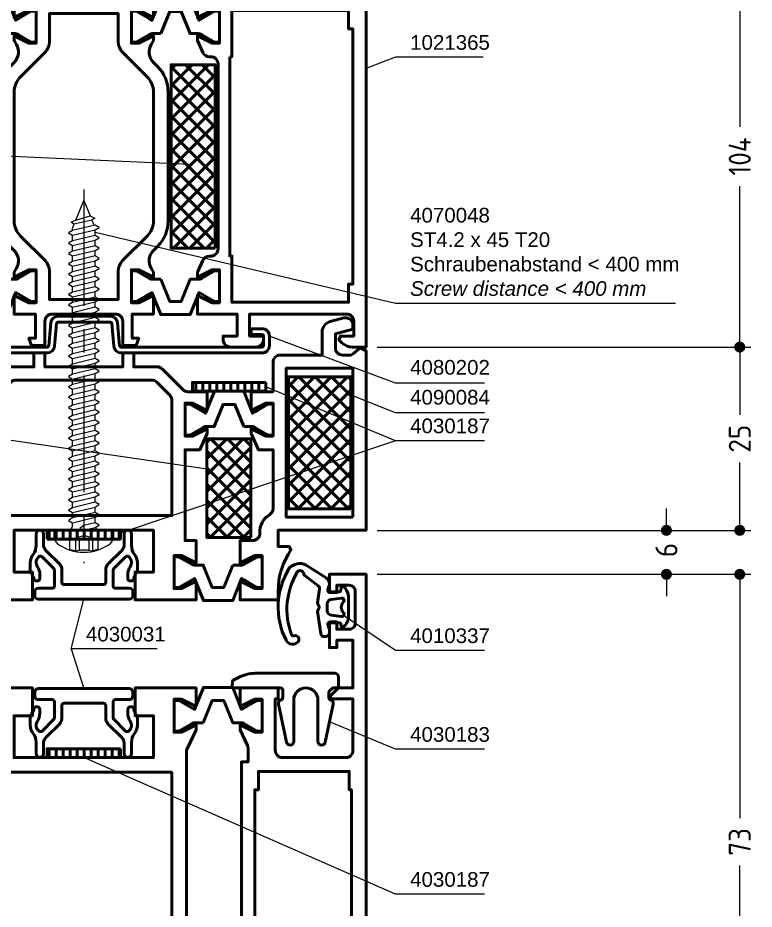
# Model space of a CAD drawing. Header units: millimetres. Extents: x 25 to 194, y 6 to 359.
# Drawn here: x 93.8 to 194.2, y 87.3 to 208.9 of the extents above; entities that cross this region are included whole.
import ezdxf

# ---------------------------------------------------------------- set-up
doc = ezdxf.new("R2010")
doc.units = ezdxf.units.MM
doc.linetypes.add('CENTER', pattern=[50.8, 31.75, -6.35, 6.35, -6.35])
doc.linetypes.add('HIDDEN', pattern=[9.525, 6.35, -3.175])
for name, color, linetype, lineweight in [('AM_5', 3, 'Continuous', 25), ('AM_C', 50, 'Continuous', 50), ('AM_S', 80, 'Continuous', 50), ('Cent3', 70, 'CENTER', 18), ('CHide4', 10, 'HIDDEN', 13), ('Cont4', 10, 'Continuous', 13)]:
    doc.layers.add(name, color=color, linetype=linetype, lineweight=lineweight)
doc.layers.add('WBC-GER-ENG', color=7, linetype='Continuous')
doc.styles.add('HBS_DIMTEXTSTYLE', font='isocp.shx')
doc.styles.add('SWISSL', font='swissl.ttf')
doc.dimstyles.new('Konstruktionsschnitt 1-1$0', dxfattribs={"dimtxt": 3, "dimasz": 1.5, "dimexe": 1.5, "dimexo": 1.5, "dimgap": 1.5, "dimtad": 0, "dimdsep": 46, "dimtxsty": 'HBS_DIMTEXTSTYLE', "dimblk": 'PUNKT', "dimcen": 0, "dimclrd": 3, "dimclre": 3, "dimclrt": 2, "dimadec": 1, "dimazin": 2, "dimtfac": 0.7, "dimtofl": 0, "dimtmove": 0, "dimatfit": 3, "dimfxl": 0, "dimtolj": 1, "dimtzin": 0, "dimarcsym": 0})

# ---------------------------------------------------------------- blocks, each defined once
blk = doc.blocks.new('ws4070048')
at = {"layer": 'Cent3', "ltscale": 0.5}
blk.add_line((0, -46.5), (0, 4.5), dxfattribs=at)
at = {"layer": 'CHide4', "ltscale": 0.5}
for p, q in [((-1.17, 1.25), (-1.17, 2.88)), ((-0.68, 1.25), (-0.68, 2.75)), ((0.64, 1.25), (0.64, 2.75)), ((1.13, 1.25), (1.13, 2.88))]:
    blk.add_line(p, q, dxfattribs=at)
for points in [[(-1.97, 2.67), (-1.97, 1.25)], [(1.93, 2.68), (1.93, 1.25)], [(-1.97, 1.25), (-0.02, 0.73)], [(1.93, 1.25), (-0.02, 0.73)]]:
    blk.add_lwpolyline(points, dxfattribs=at)
for centre, radius, start, end in [((-1.96, 4.21), 1.54, 269.5743, 300.8836), ((-0.02, 6.16), 3.47, 250.6988, 289.3012), ((1.89, 4.21), 1.52, 240.1044, 271.5646), ((-1.57, 2.62), 1.43, 253.6643, 286.3357), ((-0.02, 13.16), 11.97, 264.4948, 275.5052), ((1.53, 2.62), 1.43, 253.6643, 286.3357)]:
    blk.add_arc(centre, radius, start, end, dxfattribs=at)
at = {"layer": 'Cont4'}
blk.add_lwpolyline([(3.62, 1.78, 0.336235), (-3.62, 1.78, 0.234691), (-4.1, 0.82), (-4.1, 0), (4.1, 0), (4.1, 0.82, 0.234691), (3.62, 1.78, 0.14402)], format="xyb", dxfattribs=at)
for points in [[(-1.55, -0.38), (-2.1, -0.7), (-1.55, -1.02), (0, -0.65), (0.55, -0.23), (0, -0.01)], [(-1.55, -1.78), (-2.1, -2.1), (-1.55, -2.42), (1.55, -1.68), (2.1, -1.36), (1.55, -1.04)], [(-1.55, -3.18), (-2.1, -3.5), (-1.55, -3.82), (1.55, -3.08), (2.1, -2.76), (1.55, -2.44)], [(-1.55, -4.58), (-2.1, -4.9), (-1.55, -5.22), (1.55, -4.48), (2.1, -4.16), (1.55, -3.84)], [(-1.55, -5.98), (-2.1, -6.3), (-1.55, -6.62), (1.55, -5.88), (2.1, -5.56), (1.55, -5.24)], [(-1.55, -7.38), (-2.1, -7.7), (-1.55, -8.02), (1.55, -7.28), (2.1, -6.96), (1.55, -6.64)], [(-1.55, -8.78), (-2.1, -9.1), (-1.55, -9.42), (1.55, -8.68), (2.1, -8.36), (1.55, -8.04)], [(-1.55, -10.18), (-2.1, -10.5), (-1.55, -10.82), (1.55, -10.08), (2.1, -9.76), (1.55, -9.44)], [(-1.55, -11.58), (-2.1, -11.9), (-1.55, -12.22), (1.55, -11.48), (2.1, -11.16), (1.55, -10.84)], [(-1.55, -12.98), (-2.1, -13.3), (-1.55, -13.62), (1.55, -12.88), (2.1, -12.56), (1.55, -12.24)], [(-1.55, -14.38), (-2.1, -14.7), (-1.55, -15.02), (1.55, -14.28), (2.1, -13.96), (1.55, -13.64)], [(-1.55, -15.78), (-2.1, -16.1), (-1.55, -16.42), (1.55, -15.68), (2.1, -15.36), (1.55, -15.04)], [(-1.55, -17.18), (-2.1, -17.5), (-1.55, -17.82), (1.55, -17.08), (2.1, -16.76), (1.55, -16.44)], [(-1.55, -18.58), (-2.1, -18.9), (-1.55, -19.22), (1.55, -18.48), (2.1, -18.16), (1.55, -17.84)], [(-1.55, -19.98), (-2.1, -20.3), (-1.55, -20.62), (1.55, -19.88), (2.1, -19.56), (1.55, -19.24)], [(-1.55, -21.38), (-2.1, -21.7), (-1.55, -22.02), (1.55, -21.28), (2.1, -20.96), (1.55, -20.64)], [(-1.55, -22.78), (-2.1, -23.1), (-1.55, -23.42), (1.55, -22.68), (2.1, -22.36), (1.55, -22.04)], [(-1.55, -24.18), (-2.1, -24.5), (-1.55, -24.82), (1.55, -24.08), (2.1, -23.76), (1.55, -23.44)], [(-1.55, -25.58), (-2.1, -25.9), (-1.55, -26.22), (1.55, -25.48), (2.1, -25.16), (1.55, -24.84)], [(-1.55, -26.98), (-2.1, -27.3), (-1.55, -27.62), (1.55, -26.88), (2.1, -26.56), (1.55, -26.24)], [(-1.55, -28.38), (-2.1, -28.7), (-1.55, -29.02), (1.55, -28.28), (2.1, -27.96), (1.55, -27.64)], [(-1.55, -29.78), (-2.1, -30.1), (-1.55, -30.42), (1.55, -29.68), (2.1, -29.36), (1.55, -29.04)], [(-1.55, -31.18), (-2.1, -31.5), (-1.55, -31.82), (1.55, -31.08), (2.1, -30.76), (1.55, -30.44)], [(-1.55, -32.58), (-2.1, -32.9), (-1.55, -33.22), (1.55, -32.48), (2.1, -32.16), (1.55, -31.84)], [(-1.55, -33.98), (-2.1, -34.3), (-1.55, -34.62), (1.55, -33.88), (2.1, -33.56), (1.55, -33.24)], [(-1.55, -35.38), (-2.1, -35.7), (-1.55, -36.02), (1.55, -35.28), (2.1, -34.96), (1.55, -34.64)], [(-1.55, -36.78), (-2.1, -37.1), (-1.55, -37.42), (1.55, -36.68), (2.1, -36.36), (1.55, -36.04)], [(-1.55, -38.18), (-2.1, -38.5), (-1.55, -38.82), (1.55, -38.08), (2.1, -37.76), (1.55, -37.44)], [(-1.55, -39.58), (-2.1, -39.9), (-1.55, -40.22), (1.55, -39.48), (2.1, -39.16), (1.55, -38.84)], [(-1.55, -40.98), (-2.1, -41.3), (-1.55, -41.62), (1.55, -40.88), (2.1, -40.56), (1.55, -40.24)], [(1.34, -41.76), (1.73, -42.02), (1.11, -42.33), (-0.87, -42.9), (-1.5, -42.59), (-1.11, -42.33)]]:
    blk.add_lwpolyline(points, close=True, dxfattribs=at)
for points in [[(-1.55, -1.02), (-1.55, -1.78)], [(1.55, -0.6), (1.55, -1.04)], [(-1.55, -2.42), (-1.55, -3.18)], [(1.55, -1.68), (1.55, -2.44)], [(1.55, -3.08), (1.55, -3.84)], [(-1.55, -3.82), (-1.55, -4.58)], [(1.55, -4.48), (1.55, -5.24)], [(-1.55, -5.22), (-1.55, -5.98)], [(1.55, -5.88), (1.55, -6.64)], [(-1.55, -6.62), (-1.55, -7.38)], [(1.55, -7.28), (1.55, -8.04)], [(-1.55, -8.02), (-1.55, -8.78)], [(-1.55, -9.42), (-1.55, -10.18)], [(1.55, -8.68), (1.55, -9.44)], [(-1.55, -10.82), (-1.55, -11.58)], [(1.55, -10.08), (1.55, -10.84)], [(1.55, -11.48), (1.55, -12.24)], [(-1.55, -12.22), (-1.55, -12.98)], [(1.55, -12.88), (1.55, -13.64)], [(-1.55, -13.62), (-1.55, -14.38)], [(1.55, -14.28), (1.55, -15.04)], [(-1.55, -15.02), (-1.55, -15.78)], [(1.55, -15.68), (1.55, -16.44)], [(-1.55, -16.42), (-1.55, -17.18)], [(-1.55, -17.82), (-1.55, -18.58)], [(1.55, -17.08), (1.55, -17.84)], [(-1.55, -19.22), (-1.55, -19.98)], [(1.55, -18.48), (1.55, -19.24)], [(-1.55, -20.62), (-1.55, -21.38)], [(1.55, -19.88), (1.55, -20.64)], [(1.55, -21.28), (1.55, -22.04)], [(-1.55, -22.02), (-1.55, -22.78)], [(1.55, -22.68), (1.55, -23.44)], [(-1.55, -23.42), (-1.55, -24.18)], [(1.55, -24.08), (1.55, -24.84)], [(-1.55, -24.82), (-1.55, -25.58)], [(1.55, -25.48), (1.55, -26.24)], [(-1.55, -26.22), (-1.55, -26.98)], [(-1.55, -27.62), (-1.55, -28.38)], [(1.55, -26.88), (1.55, -27.64)], [(-1.55, -29.02), (-1.55, -29.78)], [(1.55, -28.28), (1.55, -29.04)], [(1.55, -29.68), (1.55, -30.44)], [(-1.55, -30.42), (-1.55, -31.18)], [(1.55, -31.08), (1.55, -31.84)], [(-1.55, -31.82), (-1.55, -32.58)], [(1.55, -32.48), (1.55, -33.24)], [(-1.55, -33.22), (-1.55, -33.98)], [(1.55, -33.88), (1.55, -34.64)], [(-1.55, -34.62), (-1.55, -35.38)], [(-1.55, -36.02), (-1.55, -36.78)], [(1.55, -35.28), (1.55, -36.04)], [(-1.55, -37.42), (-1.55, -38.18)], [(1.55, -36.68), (1.55, -37.44)], [(-1.55, -38.82), (-1.55, -39.58)], [(1.55, -38.08), (1.55, -38.84)], [(1.55, -39.48), (1.55, -40.24)], [(-1.55, -40.22), (-1.55, -40.98)], [(1.34, -41.76), (1.55, -41.26)], [(1.55, -40.88), (1.55, -41.26)], [(-1.11, -42.33), (-1.41, -41.59)], [(1.11, -42.33), (0, -45), (-0.87, -42.9)]]:
    blk.add_lwpolyline(points, dxfattribs=at)
for centre, start, end in [((-2.15, -0.6), 19.2803, 90), ((2.15, -0.6), 90, 180)]:
    blk.add_arc(centre, 0.6, start, end, dxfattribs=at)
blk = doc.blocks.new('*S72')
at = {"layer": 'WBC-GER-ENG', "color": 3}
for p, q in [((226.07, 133), (185.12, 142.65)), ((264.25, 133), (226.07, 133))]:
    blk.add_line(p, q, dxfattribs=at)
at = {"layer": 'WBC-GER-ENG', "color": 2, "insert": (228.07, 134), "char_height": 2, "attachment_point": 7, "style": 'SWISSL'}
blk.add_mtext('4070048\\PST4.2 x 45 T20\\PSchraubenabstand < 400 mm\\P\\fSwis721 Lt BT|b0|i1|c0|p34;Screw distance < 400 mm', dxfattribs=at)
blk = doc.blocks.new('*S85')
at = {"layer": 'AM_5', "color": 3, "linetype": 'Continuous'}
blk.add_line((224.41, 149.73), (222.07, 148.85), dxfattribs=at)
at = {"layer": 'AM_5', "color": 3}
for p, q in [((226.07, 150.36), (224.41, 149.73)), ((238.05, 150.36), (226.07, 150.36))]:
    blk.add_line(p, q, dxfattribs=at)
at = {"layer": 'AM_5', "color": 2, "insert": (228.07, 151.36), "char_height": 2, "attachment_point": 7, "style": 'SWISSL'}
blk.add_mtext('1021365', dxfattribs=at)
blk = doc.blocks.new('*S86')
at = {"layer": 'AM_5', "color": 3}
for p, q in [((-32.47, 149.86), (-20.33, 149.86)), ((-20.33, 149.86), (3.32, 141.42)), ((-20.33, 149.86), (34.33, 147.41))]:
    blk.add_line(p, q, dxfattribs=at)
at = {"layer": 'AM_5', "color": 2, "insert": (-22.33, 150.86), "char_height": 2, "attachment_point": 9, "style": 'SWISSL'}
blk.add_mtext('4090072', dxfattribs=at)
blk = doc.blocks.new('*S87')
at = {"layer": 'AM_5', "color": 3}
for p, q in [((226.07, 118.05), (208.37, 125.41)), ((226.07, 118.05), (188.4, 105.42)), ((238.22, 118.05), (226.07, 118.05))]:
    blk.add_line(p, q, dxfattribs=at)
at = {"layer": 'AM_5', "color": 2, "insert": (228.07, 119.05), "char_height": 2, "attachment_point": 7, "style": 'SWISSL'}
blk.add_mtext('4030187', dxfattribs=at)
blk = doc.blocks.new('*S89')
at = {"layer": 'AM_5', "color": 3}
for p, q in [((226.07, 109.84), (219, 114.6)), ((238.22, 109.84), (226.07, 109.84))]:
    blk.add_line(p, q, dxfattribs=at)
at = {"layer": 'AM_5', "color": 2, "insert": (228.07, 110.84), "char_height": 2, "attachment_point": 7, "style": 'SWISSL'}
blk.add_mtext('4010337', dxfattribs=at)
blk = doc.blocks.new('*S90')
at = {"layer": 'AM_5', "color": 3}
for p, q in [((225.12, 101.4), (216.13, 105.16)), ((237.25, 101.4), (225.12, 101.4))]:
    blk.add_line(p, q, dxfattribs=at)
at = {"layer": 'AM_5', "color": 2, "insert": (227.12, 102.4), "char_height": 2, "attachment_point": 7, "style": 'SWISSL'}
blk.add_mtext('4030183', dxfattribs=at)
blk = doc.blocks.new('*S91')
at = {"layer": 'AM_5', "color": 3}
for p, q in [((199.67, 108.39), (201.38, 115.18)), ((211.37, 108.39), (199.67, 108.39)), ((199.67, 108.39), (201.38, 102.98))]:
    blk.add_line(p, q, dxfattribs=at)
at = {"layer": 'AM_5', "color": 2, "insert": (201.67, 109.39), "char_height": 2, "attachment_point": 7, "style": 'SWISSL'}
blk.add_mtext('4030031', dxfattribs=at)
blk = doc.blocks.new('*S92')
at = {"layer": 'AM_5', "color": 3}
for p, q in [((225.12, 91.06), (182.62, 109.71)), ((237.27, 91.06), (225.12, 91.06))]:
    blk.add_line(p, q, dxfattribs=at)
at = {"layer": 'AM_5', "color": 2, "insert": (227.12, 92.06), "char_height": 2, "attachment_point": 7, "style": 'SWISSL'}
blk.add_mtext('4030187', dxfattribs=at)
blk = doc.blocks.new('PUNKT')
at = {"color": 0, "linetype": 'Continuous'}
blk.add_line((-0.5, 0), (-1, 0), dxfattribs=at)
at = {"color": 0, "linetype": 'Continuous', "const_width": 0.5}
blk.add_lwpolyline([(-0.25, 0, 1), (0.25, 0, 1)], format="xyb", close=True, dxfattribs=at)
blk = doc.blocks.new('*D23')
at = {"layer": 'AM_5', "color": 3, "lineweight": -2, "transparency": 16777216}
for p, q in [((142.82, 216), (193.77, 216)), ((192.27, 214.5), (192.27, 194.05)), ((192.27, 165.5), (192.27, 185.95)), ((142.82, 164), (193.77, 164))]:
    blk.add_line(p, q, dxfattribs=at)
at = {"layer": 'AM_5', "color": 3, "lineweight": -2, "transparency": 16777216, "xscale": 1.5, "yscale": 1.5, "zscale": 1.5}
for p, rotation in [((192.27, 216), 90), ((192.27, 164), 270)]:
    blk.add_blockref('PUNKT', p, dxfattribs=dict(at, rotation=rotation))
at = {"layer": 'AM_5', "color": 2, "transparency": 16777216, "insert": (192.27, 190), "char_height": 3, "attachment_point": 5, "rotation": 90, "style": 'HBS_DIMTEXTSTYLE'}
blk.add_mtext('\\A1;104', dxfattribs=at)
blk = doc.blocks.new('*D24')
at = {"layer": 'AM_5', "color": 3, "lineweight": -2, "transparency": 16777216}
for p, q in [((142.82, 164), (193.77, 164)), ((192.27, 162.5), (192.27, 154.75)), ((192.27, 140.5), (192.27, 148.25)), ((142.82, 139), (193.77, 139))]:
    blk.add_line(p, q, dxfattribs=at)
at = {"layer": 'AM_5', "color": 3, "lineweight": -2, "transparency": 16777216, "xscale": 1.5, "yscale": 1.5, "zscale": 1.5}
for p, rotation in [((192.27, 164), 90), ((192.27, 139), 270)]:
    blk.add_blockref('PUNKT', p, dxfattribs=dict(at, rotation=rotation))
at = {"layer": 'AM_5', "color": 2, "transparency": 16777216, "insert": (192.27, 151.5), "char_height": 3, "attachment_point": 5, "rotation": 90, "style": 'HBS_DIMTEXTSTYLE'}
blk.add_mtext('\\A1;25', dxfattribs=at)
blk = doc.blocks.new('*D25')
at = {"layer": 'AM_5', "color": 3, "lineweight": -2, "transparency": 16777216}
for p, q in [((182.27, 140.5), (182.27, 142)), ((142.82, 139), (183.77, 139)), ((142.82, 133), (183.77, 133)), ((182.27, 131.5), (182.27, 130))]:
    blk.add_line(p, q, dxfattribs=at)
at = {"layer": 'AM_5', "color": 3, "lineweight": -2, "transparency": 16777216, "xscale": 1.5, "yscale": 1.5, "zscale": 1.5}
for p, rotation in [((182.27, 139), 270), ((182.27, 133), 90)]:
    blk.add_blockref('PUNKT', p, dxfattribs=dict(at, rotation=rotation))
at = {"layer": 'AM_5', "color": 2, "transparency": 16777216, "insert": (182.27, 136.31), "char_height": 3, "attachment_point": 5, "rotation": 90, "style": 'HBS_DIMTEXTSTYLE'}
blk.add_mtext('\\A1;6', dxfattribs=at)
blk = doc.blocks.new('*D26')
at = {"layer": 'AM_5', "color": 3, "lineweight": -2, "transparency": 16777216}
for p, q in [((142.82, 133), (193.77, 133)), ((192.27, 131.5), (192.27, 99.72)), ((192.27, 61.5), (192.27, 93.29)), ((142.82, 60), (193.77, 60))]:
    blk.add_line(p, q, dxfattribs=at)
at = {"layer": 'AM_5', "color": 3, "lineweight": -2, "transparency": 16777216, "xscale": 1.5, "yscale": 1.5, "zscale": 1.5}
for p, rotation in [((192.27, 133), 90), ((192.27, 60), 270)]:
    blk.add_blockref('PUNKT', p, dxfattribs=dict(at, rotation=rotation))
at = {"layer": 'AM_5', "color": 2, "transparency": 16777216, "insert": (192.27, 96.5), "char_height": 3, "attachment_point": 5, "rotation": 90, "style": 'HBS_DIMTEXTSTYLE'}
blk.add_mtext('\\A1;73', dxfattribs=at)
blk = doc.blocks.new('*S95')
at = {"layer": 'AM_5', "color": 3, "linetype": 'Continuous'}
blk.add_line((221.84, 123.55), (219.53, 124.48), dxfattribs=at)
at = {"layer": 'AM_5', "color": 3}
for p, q in [((226.07, 121.84), (221.84, 123.55)), ((238.23, 121.84), (226.07, 121.84))]:
    blk.add_line(p, q, dxfattribs=at)
at = {"layer": 'AM_5', "color": 2, "insert": (228.07, 122.96), "char_height": 2, "attachment_point": 7, "style": 'SWISSL'}
blk.add_mtext('4090084', dxfattribs=at)
blk = doc.blocks.new('*S96')
at = {"layer": 'AM_5', "color": 3}
for p, q in [((-32.49, 124.1), (-20.33, 124.1)), ((-20.33, 124.1), (-2.77, 113.09)), ((-20.33, 124.1), (36.82, 115.73))]:
    blk.add_line(p, q, dxfattribs=at)
at = {"layer": 'AM_5', "color": 2, "insert": (-22.33, 125.1), "char_height": 2, "attachment_point": 9, "style": 'SWISSL'}
blk.add_mtext('4090086', dxfattribs=at)
blk = doc.blocks.new('*S97')
at = {"layer": 'AM_5', "color": 3}
for p, q in [((226.07, 125.93), (208.87, 132.33)), ((238.21, 125.93), (226.07, 125.93))]:
    blk.add_line(p, q, dxfattribs=at)
at = {"layer": 'AM_5', "color": 2, "insert": (228.07, 127.04), "char_height": 2, "attachment_point": 7, "style": 'SWISSL'}
blk.add_mtext('4080202', dxfattribs=at)
blk = doc.blocks.new('WI4090084')
h = blk.add_hatch()
h.set_pattern_fill('ANSI37', color=256, scale=0.5)
h.set_pattern_definition([(45, (-18.55, -9.35), (-1.12253, 1.12253), []), (135, (-18.55, -9.35), (-1.12253, -1.12253), [])])
h.paths.add_polyline_path([(-0.55, -0.85), (-18.55, -0.85), (-18.55, -9.35), (-0.55, -9.35)])
blk.add_lwpolyline([(-0.55, -0.85), (-0.55, -9.35), (-18.55, -9.35), (-18.55, -0.85), (-0.55, -0.85)], close=True)
blk = doc.blocks.new('WI4090086')
h = blk.add_hatch()
h.set_pattern_fill('ANSI37', color=256, scale=0.5)
h.paths.add_polyline_path([(13.9, 1.5), (13.9, 7.5), (0.4, 7.5), (0.4, 1.5)])
blk.add_lwpolyline([(13.9, 7.5), (13.9, 1.5), (0.4, 1.5), (0.4, 7.5), (13.9, 7.5)], close=True)
blk = doc.blocks.new('WI1021356')
for points in [[(-59.8, 27.2), (-60.81, 29.36, -0.109518), (-60.9, 29.78), (-60.9, 31.6), (-60, 31.6), (-60, 70.9), (-57.94, 70.9, 0.294108), (-57.03, 71.49), (-56.3, 73.1), (-56.3, 73.75), (-58.3, 72.75), (-59.3, 72.75), (-59.3, 77.25), (-58.3, 77.25), (-56.3, 76.25), (-56.3, 78.8), (-59.3, 78.8), (-59.3, 79), (-62, 79, 0.414214), (-63, 78), (-63, 77.5), (-61.1, 77.5), (-61.1, 74.5), (-74, 74.5, -0.414214), (-75, 75.5), (-75, 95), (-73, 95), (-73, 94), (-72, 94), (-72, 97.5), (-73, 97.5), (-73, 96.5), (-74.7, 96.5, -0.414214), (-75.5, 97.3), (-75.5, 101.7, -0.414214), (-74.7, 102.5), (-73, 102.5), (-73, 101.5), (-72, 101.5), (-72, 104), (-77, 104), (-77, 31), (-65, 31), (-65, 21.5), (-59.8, 21.5), (-59.8, 24.05), (-61.8, 23.05), (-62.8, 23.05), (-62.8, 27.55), (-61.8, 27.55), (-59.8, 26.55), (-59.8, 27.2)], [(-55.31, 74.05), (-56.43, 74.05, 0.131652), (-56.83, 73.94), (-58.64, 72.9), (-59.3, 72.9), (-59.3, 77.1), (-58.64, 77.1), (-57.3, 76.33), (-56.81, 76.04), (-56.51, 75.87), (-55.3, 78.87), (-51.3, 78.87), (-50.09, 75.87), (-47.96, 77.1), (-47.3, 77.1), (-47.3, 72.9), (-47.96, 72.9), (-49.77, 73.94, 0.131652), (-50.17, 74.05), (-51.29, 74.05), (-52.52, 77.07), (-54.09, 77.07)], [(-52.5, 66.33, -0.198912), (-51.04, 69.86), (-50.3, 70.6), (-50.3, 73.75), (-48.3, 72.75), (-47.3, 72.75), (-47.3, 77.25), (-48.3, 77.25), (-50.3, 76.25), (-50.3, 78.8), (-43.8, 78.8), (-43.8, 77.3), (-45.5, 77.3), (-45.5, 74.5), (-31.5, 74.5), (-31.5, 77.3), (-33.2, 77.3), (-33.2, 78.8), (-26.7, 78.8), (-26.7, 76.25), (-28.7, 77.25), (-29.7, 77.25), (-29.7, 72.75), (-28.7, 72.75), (-26.7, 73.75), (-26.7, 70.6), (-25.96, 69.86, -0.198912), (-24.5, 66.33), (-24.5, 30.21, 0.109518), (-24.41, 29.79), (-23.2, 27.2), (-23.2, 26.55), (-25.2, 27.55), (-26.2, 27.55), (-26.2, 23.05), (-25.2, 23.05), (-23.2, 24.05), (-23.2, 21.5), (-31.5, 21.5), (-31.5, 25.3), (-29, 25.3), (-29, 31), (-48, 31), (-48, 25.3), (-45.5, 25.3), (-45.5, 21.5), (-53.8, 21.5), (-53.8, 24.05), (-51.8, 23.05), (-50.8, 23.05), (-50.8, 27.55), (-51.8, 27.55), (-53.8, 26.55), (-53.8, 27.2), (-52.59, 29.79, 0.109518), (-52.5, 30.21)], [(-25.71, 74.05), (-26.83, 74.05, 0.131652), (-27.23, 73.94), (-29.04, 72.9), (-29.7, 72.9), (-29.7, 77.1), (-29.04, 77.1), (-27.7, 76.33), (-27.21, 76.04), (-26.91, 75.87), (-25.7, 78.87), (-21.7, 78.87), (-20.49, 75.87), (-18.36, 77.1), (-17.7, 77.1), (-17.7, 72.9), (-18.36, 72.9), (-20.17, 73.94, 0.131652), (-20.57, 74.05), (-21.69, 74.05), (-22.91, 77.07), (-24.49, 77.07)], [(-20.7, 78.8), (-20.7, 76.25), (-18.7, 77.25), (-17.7, 77.25), (-17.7, 72.75), (-18.7, 72.75), (-20.7, 73.75), (-20.7, 73.1), (-19.97, 71.49, 0.294108), (-19.06, 70.9), (-17, 70.9), (-17, 31.6), (-16.1, 31.6), (-16.1, 29.78, -0.109518), (-16.19, 29.36), (-17.2, 27.2), (-17.2, 26.55), (-15.2, 27.55), (-14.2, 27.55), (-14.2, 23.05), (-15.2, 23.05), (-17.2, 24.05), (-17.2, 21.5), (-12, 21.5), (-12, 23), (-12.4, 23), (-12.4, 30, -0.414214), (-11.4, 31), (-2.8, 31, -0.414214), (-1.8, 30), (-1.8, 23), (-4.8, 23), (-4.94, 22.66), (-3.78, 21.5), (-1.8, 21.5), (-1.8, 15), (-4, 15), (-4, 16), (-5, 16), (-5, 12.5), (-4, 12.5), (-4, 13.5), (-2.3, 13.5, -0.414214), (-1.5, 12.7), (-1.5, 8.3, -0.414214), (-2.3, 7.5), (-4, 7.5), (-4, 8.5), (-5, 8.5), (-5, 6), (0, 6), (0, 79), (-1.9, 79, 0.198912), (-3.31, 78.41), (-3.71, 78.01), (-3.5, 77.5), (-1.7, 77.5), (-1.7, 75.5, -0.414214), (-2.7, 74.5), (-15.9, 74.5), (-15.9, 77.5), (-14, 77.5), (-14, 78, 0.414214), (-15, 79), (-17.7, 79), (-17.7, 78.8), (-20.7, 78.8)], [(-50.5, 33), (-26.5, 33), (-26.5, 66.33, 0.198912), (-27.38, 68.45), (-29.14, 70.21, 0.154989), (-29.67, 70.49, -0.248244), (-31.53, 71.91, 0.293963), (-32.44, 72.5), (-44.57, 72.5, 0.293963), (-45.48, 71.91, -0.248244), (-47.33, 70.49, 0.154989), (-47.86, 70.21), (-49.62, 68.45, 0.198912), (-50.5, 66.33)], [(-58.81, 26.25), (-59.93, 26.25, -0.131652), (-60.33, 26.36), (-62.14, 27.4), (-62.8, 27.4), (-62.8, 23.2), (-62.14, 23.2), (-60.8, 23.97), (-60.31, 24.26), (-60.01, 24.43), (-58.8, 21.43), (-54.8, 21.43), (-53.59, 24.43), (-51.46, 23.2), (-50.8, 23.2), (-50.8, 27.4), (-51.46, 27.4), (-53.27, 26.36, -0.131652), (-53.67, 26.25), (-54.79, 26.25), (-56.02, 23.23), (-57.59, 23.23)], [(-22.21, 26.25), (-23.33, 26.25, -0.131652), (-23.73, 26.36), (-25.54, 27.4), (-26.2, 27.4), (-26.2, 23.2), (-25.54, 23.2), (-24.2, 23.97), (-23.71, 24.26), (-23.41, 24.43), (-22.2, 21.43), (-18.2, 21.43), (-16.99, 24.43), (-14.86, 23.2), (-14.2, 23.2), (-14.2, 27.4), (-14.86, 27.4), (-16.67, 26.36, -0.131652), (-17.07, 26.25), (-18.19, 26.25), (-19.42, 23.23), (-20.99, 23.23)]]:
    blk.add_lwpolyline(points, format="xyb", close=True)
for points in [[(-62.3, 72.6), (-74.7, 72.6), (-74.7, 70.1), (-75, 70.1), (-75, 35.4), (-74.7, 35.4), (-74.7, 32.9), (-62.3, 32.9), (-62.3, 35.4), (-61.8, 35.4), (-61.8, 70.1), (-62.3, 70.1), (-62.3, 72.6)], [(-15.2, 70.1), (-14.7, 70.1), (-14.7, 72.6), (-2.3, 72.6), (-2.3, 70.1), (-2, 70.1), (-2, 35.4), (-2.3, 35.4), (-2.3, 32.9), (-14.7, 32.9), (-14.7, 35.4), (-15.2, 35.4), (-15.2, 70.1)]]:
    blk.add_lwpolyline(points, close=True)
blk = doc.blocks.new('WI1021365')
for points in [[(23, -15.8), (23, -16.45), (21, -15.45), (20, -15.45), (20, -19.95), (21, -19.95), (23, -18.95), (23, -21.5), (17.6, -21.5), (17.6, -24.5), (19.5, -24.5), (19.5, -25, -0.414214), (18.5, -26), (15.2, -26, -0.414214), (14.2, -25), (14.2, -24.5), (15.9, -24.5), (15.9, -21.5), (3.2, -21.5, 0.414214), (2.2, -22.5), (2.2, -42), (4, -42), (4, -41), (5, -41), (5, -44.5), (4, -44.5), (4, -43.5), (2.5, -43.5, 0.414214), (1.7, -44.3), (1.7, -48.7, 0.414214), (2.5, -49.5), (4, -49.5), (4, -48.5), (5, -48.5), (5, -51), (0.2, -51), (0.2, 51), (5, 51), (5, 48.5), (4, 48.5), (4, 49.5), (2.5, 49.5, 0.414214), (1.7, 48.7), (1.7, 44.3, 0.414214), (2.5, 43.5), (4, 43.5), (4, 44.5), (5, 44.5), (5, 41), (4, 41), (4, 42), (2.2, 42), (2.2, 22.5, 0.414214), (3.2, 21.5), (15.9, 21.5), (15.9, 24.5), (14.2, 24.5), (14.2, 25, -0.414214), (15.2, 26), (18.5, 26, -0.414214), (19.5, 25), (19.5, 24.5), (17.6, 24.5), (17.6, 21.5), (23, 21.5), (23, 18.95), (21, 19.95), (20, 19.95), (20, 15.45), (21, 15.45), (23, 16.45), (23, 15.8), (22.27, 14.19, -0.294108), (21.36, 13.6), (21.2, 13.6, 0.414214), (20.2, 12.6), (20.2, -12.6, 0.414214), (21.2, -13.6), (21.36, -13.6, -0.294108), (22.27, -14.19), (23, -15.8)], [(54, -15.8), (54.73, -14.19, -0.294108), (55.64, -13.6), (55.8, -13.6, 0.414214), (56.8, -12.6), (56.8, 12.6, 0.414214), (55.8, 13.6), (55.64, 13.6, -0.294108), (54.73, 14.19), (54, 15.8), (54, 16.45), (56, 15.45), (57, 15.45), (57, 19.95), (56, 19.95), (54, 18.95), (54, 21.5), (59.4, 21.5), (59.4, 24.5), (57.5, 24.5), (57.5, 25, -0.414214), (58.5, 26), (62, 26, -0.414214), (63, 25), (63, 24.5), (61.1, 24.5), (61.1, 21.5), (74.3, 21.5, 0.414214), (75.3, 22.5), (75.3, 24.5), (73.5, 24.5), (73.29, 25.01), (73.69, 25.41, -0.198912), (75.1, 26), (77, 26), (77, -26), (75.1, -26, -0.198912), (73.69, -25.41), (73.29, -25.01), (73.5, -24.5), (75.3, -24.5), (75.3, -22.5, 0.414214), (74.3, -21.5), (61.1, -21.5), (61.1, -24.5), (63, -24.5), (63, -25, -0.414214), (62, -26), (58.5, -26, -0.414214), (57.5, -25), (57.5, -24.5), (59.4, -24.5), (59.4, -21.5), (54, -21.5), (54, -18.95), (56, -19.95), (57, -19.95), (57, -15.45), (56, -15.45), (54, -16.45), (54, -15.8)], [(23.99, 16.75), (22.87, 16.75, 0.131652), (22.47, 16.64), (20.66, 15.6), (20, 15.6), (20, 19.8), (20.66, 19.8), (22, 19.03), (22.49, 18.74), (22.79, 18.57), (24, 21.58), (28, 21.58), (29.21, 18.57), (31.34, 19.8), (32, 19.8), (32, 15.6), (31.34, 15.6), (29.53, 16.64, 0.131652), (29.13, 16.75), (28.01, 16.75), (26.79, 19.78), (25.21, 19.78)], [(48.99, 16.75), (47.87, 16.75, 0.131652), (47.47, 16.64), (45.66, 15.6), (45, 15.6), (45, 19.8), (45.66, 19.8), (47, 19.03), (47.49, 18.74), (47.79, 18.57), (49, 21.58), (53, 21.58), (54.21, 18.57), (56.34, 19.8), (57, 19.8), (57, 15.6), (56.34, 15.6), (54.53, 16.64, 0.131652), (54.13, 16.75), (53.01, 16.75), (51.79, 19.78), (50.21, 19.78)], [(48, 8.76, 0.198912), (47.12, 10.88), (43.79, 14.21, -0.198912), (43.2, 15.63), (43.2, 19.5), (33.8, 19.5), (33.8, 15.63, -0.198912), (33.21, 14.21), (29.88, 10.88, 0.198912), (29, 8.76), (29, -8.76, 0.198912), (29.88, -10.88), (33.21, -14.21, -0.198912), (33.8, -15.63), (33.8, -19.5), (43.2, -19.5), (43.2, -15.63, -0.198912), (43.79, -14.21), (47.12, -10.88, 0.198912), (48, -8.76)], [(23.99, -16.75), (22.87, -16.75, -0.131652), (22.47, -16.64), (20.66, -15.6), (20, -15.6), (20, -19.8), (20.66, -19.8), (22, -19.03), (22.49, -18.74), (22.79, -18.57), (24, -21.57), (28, -21.57), (29.21, -18.57), (31.34, -19.8), (32, -19.8), (32, -15.6), (31.34, -15.6), (29.53, -16.64, -0.131652), (29.13, -16.75), (28.01, -16.75), (26.79, -19.77), (25.21, -19.77)], [(48.99, -16.75), (47.87, -16.75, -0.131652), (47.47, -16.64), (45.66, -15.6), (45, -15.6), (45, -19.8), (45.66, -19.8), (47, -19.03), (47.49, -18.74), (47.79, -18.57), (49, -21.57), (53, -21.57), (54.21, -18.57), (56.34, -19.8), (57, -19.8), (57, -15.6), (56.34, -15.6), (54.53, -16.64, -0.131652), (54.13, -16.75), (53.01, -16.75), (51.79, -19.77), (50.21, -19.77)]]:
    blk.add_lwpolyline(points, format="xyb", close=True)
blk.add_lwpolyline([(29, -15.8), (29.32, -15.25, 0.339454), (29, -12.83), (28.46, -12.29, -0.198912), (27, -8.76), (27, 8.76, -0.198912), (28.46, 12.29), (29, 12.83, 0.339454), (29.32, 15.25), (29, 15.8), (29, 16.45), (31, 15.45), (32, 15.45), (32, 19.95), (31, 19.95), (29, 18.95), (29, 21.5), (31.9, 21.5), (31.9, 24.8), (31.01, 24.8), (31.38, 25.8), (33.2, 25.8), (33.2, 22.5, 0.414214), (34.2, 21.5), (42.8, 21.5, 0.414214), (43.8, 22.5), (43.8, 25.8), (45.62, 25.8), (45.99, 24.8), (45.1, 24.8), (45.1, 21.5), (48, 21.5), (48, 18.95), (46, 19.95), (45, 19.95), (45, 15.45), (46, 15.45), (48, 16.45), (48, 15.8), (47.68, 15.25, 0.339454), (48, 12.83), (48.54, 12.29, -0.198912), (50, 8.76), (50, -8.76, -0.198912), (48.54, -12.29), (48, -12.83, 0.339454), (47.68, -15.25), (48, -15.8), (48, -16.45), (46, -15.45), (45, -15.45), (45, -19.95), (46, -19.95), (48, -18.95), (48, -21.5), (45.1, -21.5), (45.1, -24.8), (45.99, -24.8), (45.62, -25.8), (43.8, -25.8), (43.8, -22.5, 0.414214), (42.8, -21.5), (34.2, -21.5, 0.414214), (33.2, -22.5), (33.2, -25.8), (31.38, -25.8), (31.01, -24.8), (31.9, -24.8), (31.9, -21.5), (29, -21.5), (29, -18.95), (31, -19.95), (32, -19.95), (32, -15.45), (31, -15.45), (29, -16.45), (29, -15.8), (29.32, -15.25)], format="xyb")
for points in [[(1.9, 17.4), (2.4, 17.4), (2.4, 19.9), (18.3, 19.9), (18.3, 13.6), (18.6, 13.6), (18.6, -13.6), (18.3, -13.6), (18.3, -19.9), (2.4, -19.9), (2.4, -17.4), (1.9, -17.4), (1.9, 17.4)], [(58.4, 13.6), (58.7, 13.6), (58.7, 19.9), (74.6, 19.9), (74.6, 17.4), (75.2, 17.4), (75.2, -17.4), (74.6, -17.4), (74.6, -19.9), (58.7, -19.9), (58.7, -13.6), (58.4, -13.6), (58.4, 13.6)]]:
    blk.add_lwpolyline(points, close=True)
blk = doc.blocks.new('WI1021375')
for points in [[(17, 3.8), (16, 1.4), (14.66, 1.4, -0.145549), (13.61, -0.94, 0.17987), (13, -2.57), (13, -11), (14.5, -11), (15.5, -13.2), (15.5, -13.85), (13.5, -12.85), (12.5, -12.85), (12.5, -17.35), (13.5, -17.35), (15.5, -16.35), (15.5, -18.9), (10.7, -18.9), (10.7, -2.8, 0.414214), (9.7, -1.8), (7.7, -1.8, 0.414214), (6.7, -2.8), (6.7, -8.5), (5.2, -8.5), (5.2, -0.7, 0.414214), (4.2, 0.3), (1.69, 0.3, 0.124369), (0.74, 0.06), (0, -0.34), (0, 25), (5, 25), (5, 22.5), (4, 22.5), (4, 23.5), (2.3, 23.5, 0.414214), (1.5, 22.7), (1.5, 18.3, 0.414214), (2.3, 17.5), (4, 17.5), (4, 18.5), (5, 18.5), (5, 15), (4, 15), (4, 16), (1.8, 16), (1.8, 9.5), (3.78, 9.5), (4.94, 8.34), (4.8, 8), (1.8, 8), (1.8, 3.6, 0.414214), (3.3, 2.1), (5.34, 2.1, -0.327538), (7.25, 0.7, 0.327538), (8.2, 0), (10.2, 0, 0.414214), (12.2, 2), (12.2, 8), (11.8, 8), (11.8, 9.5), (17, 9.5), (17, 6.95), (15, 7.95), (14, 7.95), (14, 3.45), (15, 3.45), (17, 4.45), (17, 3.8)], [(17.99, 4.75), (16.87, 4.75, 0.131652), (16.47, 4.64), (14.66, 3.6), (14, 3.6), (14, 7.8), (14.66, 7.8), (16, 7.03), (16.49, 6.74), (16.79, 6.57), (18, 9.58), (22, 9.58), (23.21, 6.57), (25.34, 7.8), (26, 7.8), (26, 3.6), (25.34, 3.6), (23.53, 4.64, 0.131652), (23.13, 4.75), (22.01, 4.75), (20.79, 7.78), (19.21, 7.78)], [(24.5, -11), (22.5, -11), (21.5, -13.2), (21.5, -13.85), (23.5, -12.85), (24.5, -12.85), (24.5, -17.35), (23.5, -17.35), (21.5, -16.35), (21.5, -18.9), (24.09, -18.9, -0.198912), (24.79, -19.19), (27.61, -22.01, 0.198912), (28.32, -22.3), (31.5, -22.3), (31.5, -24.2), (33, -24.2), (33, -22.3), (43.6, -22.3), (43.6, -24.2), (45.1, -24.2), (45.1, -22.3), (48.28, -22.3, 0.198912), (48.99, -22.01), (51.81, -19.19, -0.198912), (52.51, -18.9), (55.1, -18.9), (55.1, -16.35), (53.1, -17.35), (52.1, -17.35), (52.1, -12.85), (53.1, -12.85), (55.1, -13.85), (55.1, -13.2), (54.1, -11), (52.1, -11), (52.1, 1.4), (53.6, 1.4), (53.6, 4.45), (51.6, 3.45), (50.6, 3.45), (50.6, 7.95), (51.6, 7.95), (53.6, 6.95), (53.6, 9.5), (45.3, 9.5), (45.3, 5.7), (47.8, 5.7), (47.8, 0), (28.8, 0), (28.8, 5.7), (31.3, 5.7), (31.3, 9.5), (23, 9.5), (23, 6.95), (25, 7.95), (26, 7.95), (26, 3.45), (25, 3.45), (23, 4.45), (23, 1.4), (24.5, 1.4)], [(58.61, 4.75), (59.73, 4.75, -0.131652), (60.13, 4.64), (61.94, 3.6), (62.6, 3.6), (62.6, 7.8), (61.94, 7.8), (60.6, 7.03), (60.11, 6.74), (59.81, 6.57), (58.6, 9.58), (54.6, 9.58), (53.39, 6.57), (51.26, 7.8), (50.6, 7.8), (50.6, 3.6), (51.26, 3.6), (53.07, 4.64, -0.131652), (53.47, 4.75), (54.59, 4.75), (55.81, 7.78), (57.39, 7.78)], [(61.1, -13.2), (62.1, -11), (64.1, -11), (64.1, -2.97, 0.263753), (63.61, -2.12, -0.278267), (62.3, 0.35, 0.430144), (61.31, 1.4), (59.6, 1.4), (59.6, 4.45), (61.6, 3.45), (62.6, 3.45), (62.6, 7.95), (61.6, 7.95), (59.6, 6.95), (59.6, 9.5), (64.8, 9.5), (64.8, 8.32, 0.151177), (66.55, 2.67), (66.3, 2.2), (64.8, 2.2), (64.8, 0), (76.8, 0), (76.8, -24.5), (75.98, -24.88), (75.09, -24.13, 0.176327), (74.44, -23.9), (73.6, -23.9, 0.414214), (72.6, -24.9), (72.6, -26.8), (75, -27.44), (75, -28, -0.493145), (73.74, -28.97), (71.91, -28.48, -0.339454), (70.8, -27.03), (70.8, -23.9), (65.1, -23.9, -0.414214), (64.1, -22.9), (64.1, -18.9), (61.1, -18.9), (61.1, -16.35), (63.1, -17.35), (64.1, -17.35), (64.1, -12.85), (63.1, -12.85), (61.1, -13.85), (61.1, -13.2)], [(26.3, -17.74, 0.198912), (26.59, -18.44), (28.35, -20.21, 0.198912), (29.06, -20.5), (47.54, -20.5, 0.198912), (48.25, -20.21), (50.01, -18.44, 0.198912), (50.3, -17.74), (50.3, -2), (26.3, -2)], [(16.49, -14.15), (15.37, -14.15, -0.131652), (14.97, -14.04), (13.16, -13), (12.5, -13), (12.5, -17.2), (13.16, -17.2), (14.5, -16.43), (14.99, -16.14), (15.29, -15.97), (16.5, -18.98), (20.5, -18.98), (21.71, -15.97), (23.84, -17.2), (24.5, -17.2), (24.5, -13), (23.84, -13), (22.03, -14.04, -0.131652), (21.63, -14.15), (20.51, -14.15), (19.29, -17.18), (17.71, -17.18)], [(60.11, -14.15), (61.23, -14.15, 0.131652), (61.63, -14.04), (63.44, -13), (64.1, -13), (64.1, -17.2), (63.44, -17.2), (62.1, -16.43), (61.61, -16.14), (61.31, -15.97), (60.1, -18.98), (56.1, -18.98), (54.89, -15.97), (52.76, -17.2), (52.1, -17.2), (52.1, -13), (52.76, -13), (54.57, -14.04, 0.131652), (54.97, -14.15), (56.09, -14.15), (57.31, -17.18), (58.89, -17.18)]]:
    blk.add_lwpolyline(points, format="xyb", close=True)
blk.add_lwpolyline([(75, -1.8), (75, -22.1), (65.9, -22.1), (65.9, -1.8), (75, -1.8)], close=True)
blk = doc.blocks.new('WI4010337')
for points in [[(3, -2.6, -0.059278), (2.91, -2.59, -0.117049), (1.67, -1.96, -0.635393), (1.77, -1.61), (2.23, -1.53, 0.36397), (2.4, -1.33), (2.4, 0.04, 0.520567), (2.13, 0.23), (1.55, 0.02, -0.087489), (1.45, 0), (1.34, 0, -0.254502), (0.5, 0.46), (-1.26, 3.19, -0.346313), (-0.82, 5.48, -0.262362), (8.99, 5.92, -0.532594), (9.19, 4.28, -0.763093), (8.39, 4.81, 0.405422), (8.21, 5.19, 0.226764), (-0.3, 4.4, 0.686875), (-0.04, 3.5, -0.213671), (0.17, 3.38), (1.56, 1.54, 0.272627), (2.03, 1.35), (3.91, 1.62, -0.228564), (4.16, 1.54, 0.398435), (4.84, 1.54, -0.228564), (5.09, 1.62), (8.07, 1.2, -0.373635), (8.5, 0.7), (8.5, 0.5, -0.414214), (8, 0), (7.55, 0, -0.087489), (7.45, 0.02), (6.87, 0.23, 0.520567), (6.6, 0.04), (6.6, -1.33, 0.36397), (6.77, -1.53), (7.03, -1.58, -0.594937), (7.15, -1.91), (6.95, -2.12, -0.208), (5.85, -2.6)], [(4.98, 0.3, -0.378866), (5.57, -0.23), (5.75, -1.66, -0.717695), (5.24, -1.91, 0.421053), (3.76, -1.91, -0.717695), (3.25, -1.66), (3.43, -0.23, -0.378866), (4.02, 0.3)]]:
    blk.add_lwpolyline(points, format="xyb", close=True)
blk = doc.blocks.new('WI4030031')
blk.add_lwpolyline([(6.2, -9.4, 0.414214), (6.7, -8.9), (6.7, -8.4, 0.414214), (6.2, -7.9), (4.3, -7.9, -0.414214), (4, -7.6), (4, -5.44, -0.198912), (4.09, -5.23), (5.7, -3.62, -0.366985), (6.08, -3.59, -0.409938), (6.32, -4.97, 0.152896), (6, -6), (6, -6.6, 0.414214), (6.3, -6.9), (6.6, -6.9, 0.414214), (6.8, -6.7), (6.8, -6.55, -0.131652), (6.84, -6.4), (7.26, -5.67, 0.131652), (7.3, -5.52), (7.3, -4.4, 0.166731), (6.92, -3.3, -0.166731), (6.5, -2.07), (6.5, -0.5, 1), (5.5, -0.5), (5.5, -1.99, -0.198912), (5.21, -2.69), (3.29, -4.61, 0.198912), (3, -5.31), (3, -7.1, -0.414214), (2.7, -7.4), (-2.7, -7.4, -0.414214), (-3, -7.1), (-3, -5.31, 0.198912), (-3.29, -4.61), (-5.21, -2.69, -0.198912), (-5.5, -1.99), (-5.5, -0.5, 1), (-6.5, -0.5), (-6.5, -2.07, -0.166731), (-6.92, -3.3, 0.166731), (-7.3, -4.4), (-7.3, -5.52, 0.131652), (-7.26, -5.67), (-6.84, -6.4, -0.131652), (-6.8, -6.55), (-6.8, -6.7, 0.414214), (-6.6, -6.9), (-6.3, -6.9, 0.414214), (-6, -6.6), (-6, -6, 0.152896), (-6.32, -4.97, -0.409938), (-6.08, -3.59, -0.366985), (-5.7, -3.62), (-4.09, -5.23, -0.198912), (-4, -5.44), (-4, -7.6, -0.414214), (-4.3, -7.9), (-6.2, -7.9, 0.414214), (-6.7, -8.4), (-6.7, -8.9, 0.414214), (-6.2, -9.4), (6.2, -9.4)], format="xyb", close=True)
blk = doc.blocks.new('WI4030183')
blk.add_lwpolyline([(7.3, 2, -0.414214), (7.8, 1.5), (7.8, 0.2, -0.414214), (7.6, 0), (7.08, 0, 0.198912), (6.94, -0.06), (6.59, -0.41, 0.198912), (6.5, -0.62), (6.5, -1.33, 0.341999), (6.73, -1.62, -0.401322), (7.09, -2.2), (5.99, -7.4, -0.900845), (5, -7.3), (5, -1.65, 1), (1.7, -1.65), (1.7, -7.3, -0.900845), (0.71, -7.4), (-0.39, -2.2, -0.401322), (-0.03, -1.62, 0.341999), (0.2, -1.33), (0.2, -0.3, 0.445229), (-0.13, 0), (-6.51, 0, -0.445229), (-6.71, 0.22), (-6.64, 0.89, -0.249328), (-6.54, 1.05), (-5.85, 1.41, -0.120826), (-3.54, 2), (7.3, 2)], format="xyb", close=True)
blk = doc.blocks.new('WI4030187')
h = blk.add_hatch()
h.set_pattern_fill('LINE', color=256, scale=0.3, angle=90)
h.paths.add_polyline_path([(5, 0), (5, 1.2), (-5, 1.2), (-5, 0)])
blk.add_lwpolyline([(5, 1.2), (5, 0), (-5, 0), (-5, 1.2), (5, 1.2)], close=True)
blk = doc.blocks.new('WI4080202')
blk.add_lwpolyline([(-48.32, -0.18), (-48.61, -3.59, -0.388879), (-49.61, -4.5), (-57.2, -4.5), (-57.2, -3.7), (-49.61, -3.7, 0.388879), (-49.41, -3.52), (-49.11, -0.11, -0.388879), (-48.12, 0.8), (-28.48, 0.8, -0.388879), (-27.49, -0.11), (-27.22, -3.22, 0.388879), (-27.02, -3.4), (-19.88, -3.4, 0.388879), (-19.68, -3.22), (-19.41, -0.11, -0.388879), (-18.42, 0.8), (0.8, 0.8, -0.414214), (1.8, -0.2), (1.8, -1.5, -0.414214), (0.8, -2.5), (-0.7, -2.5), (-0.7, -1.7), (0.8, -1.7, 0.414214), (1, -1.5), (1, -0.2, 0.414214), (0.8, 0), (-18.42, 0, 0.388879), (-18.62, -0.18), (-18.89, -3.29, -0.388879), (-19.88, -4.2), (-27.02, -4.2, -0.388879), (-28.01, -3.29), (-28.28, -0.18, 0.388879), (-28.48, 0), (-48.12, 0, 0.388879), (-48.32, -0.18)], format="xyb", close=True)
blk = doc.blocks.new('WI4090072')
h = blk.add_hatch()
h.set_pattern_fill('ANSI37', color=256, scale=0.5, style=0)
h.set_pattern_definition([(45, (-1e-15, 0.4), (-1.12253, 1.12253), []), (135, (-1e-15, 0.4), (-1.12253, -1.12253), [])])
h.paths.add_polyline_path([(12.5, 6.4), (-12.5, 6.4), (-12.5, 0.4), (12.5, 0.4)])
blk.add_lwpolyline([(12.5, 6.4), (12.5, 0.4), (-12.5, 0.4), (-12.5, 6.4), (12.5, 6.4)], close=True)

msp = doc.modelspace()

# ---------------------------------------------------------------- block references
at = {"rotation": 180}
msp.add_blockref('ws4070048', (102.8213, 139.0036), dxfattribs=at)
at = {"layer": 'AM_5'}
for name, p in [('*S85', (-80.7505, 53.1642)), ('*S86', (82.8017, 41.5412)), ('*S97', (-80.7505, 33.1688)), ('*S96', (82.8017, 31.6619)), ('*S87', (-80.7505, 33.1688)), ('*S95', (-80.7505, 33.1688)), ('*S91', (-98.5595, 14.4266)), ('*S89', (-80.7505, 12.7606)), ('*S90', (-79.7972, 7.7325)), ('*S92', (-79.7972, -1.7068))]:
    msp.add_blockref(name, p, dxfattribs=at)
at = {"layer": 'AM_C'}
for name, p, rotation in [('WI4090072', (114.3202, 190.0031), 269.9999999999999), ('WI4090084', (140.0702, 141.4036), 270), ('WI4090086', (118.1183, 151.9036), 270), ('WI4030187', (102.8213, 139.0036), 179.9999999999999)]:
    msp.add_blockref(name, p, dxfattribs=dict(at, rotation=rotation))
at = {"layer": 'AM_C', "xscale": -1}
for name, p, rotation in [('WI4080202', (126.3202, 164.0036), 180), ('WI4010337', (136.3202, 133.0036), 89.99999999999993), ('WI4030031', (102.8192, 108.0036), 180)]:
    msp.add_blockref(name, p, dxfattribs=dict(at, rotation=rotation))
at = {"layer": 'AM_C'}
for name, p in [('WI4030187', (122.6202, 157.979)), ('WI4030031', (102.8213, 139.0036)), ('WI4030183', (129.7486, 117.5036)), ('WI4030187', (102.8192, 108.0036))]:
    msp.add_blockref(name, p, dxfattribs=at)
at = {"layer": 'AM_S'}
msp.add_blockref('WI1021365', (64.3202, 190.0031), dxfattribs=at)
at = {"layer": 'AM_S', "xscale": -1, "rotation": 180}
for name, p in [('WI1021375', (64.5202, 139.004)), ('WI1021356', (141.3202, 139.0036))]:
    msp.add_blockref(name, p, dxfattribs=at)
at = {"layer": 'WBC-GER-ENG'}
msp.add_blockref('*S72', (-80.7505, 36.9572), dxfattribs=at)

# ---------------------------------------------------------------- dimensions: what is measured, and where the dimension line sits
at = {"layer": 'AM_5'}
dim = msp.add_linear_dim(base=(192.2669, 164.0036), p1=(141.3202, 216.0036), p2=(141.3202, 164.0036), angle=90, dimstyle='Konstruktionsschnitt 1-1$0', override={"dimscale": 1, "dimlfac": 2}, dxfattribs=at)
dim.commit()
dim.dimension.update_dxf_attribs({"geometry": '*D23', "text_midpoint": (192.2669, 190.0036), "dimtype": 160})
for base, p1, p2, picture, middle in [((192.2669, 164.0036), (141.3202, 139.0036), (141.3202, 164.0036), '*D24', (192.2669, 151.5036)), ((182.2669, 139.0036), (141.3202, 133.0036), (141.3202, 139.0036), '*D25', (182.2669, 136.3083))]:
    dim = msp.add_linear_dim(base=base, p1=p1, p2=p2, angle=90, dimstyle='Konstruktionsschnitt 1-1$0', dxfattribs=at)
    dim.commit()
    dim.dimension.update_dxf_attribs({"geometry": picture, "text_midpoint": middle, "dimtype": 160})
dim = msp.add_linear_dim(base=(192.2669, 133.0036), p1=(141.3202, 60.0036), p2=(141.3202, 133.0036), angle=90, dimstyle='Konstruktionsschnitt 1-1$0', dxfattribs=at)
dim.commit()
dim.dimension.update_dxf_attribs({"geometry": '*D26', "text_midpoint": (192.2669, 96.5036)})

doc.saveas('drawing.dxf')
